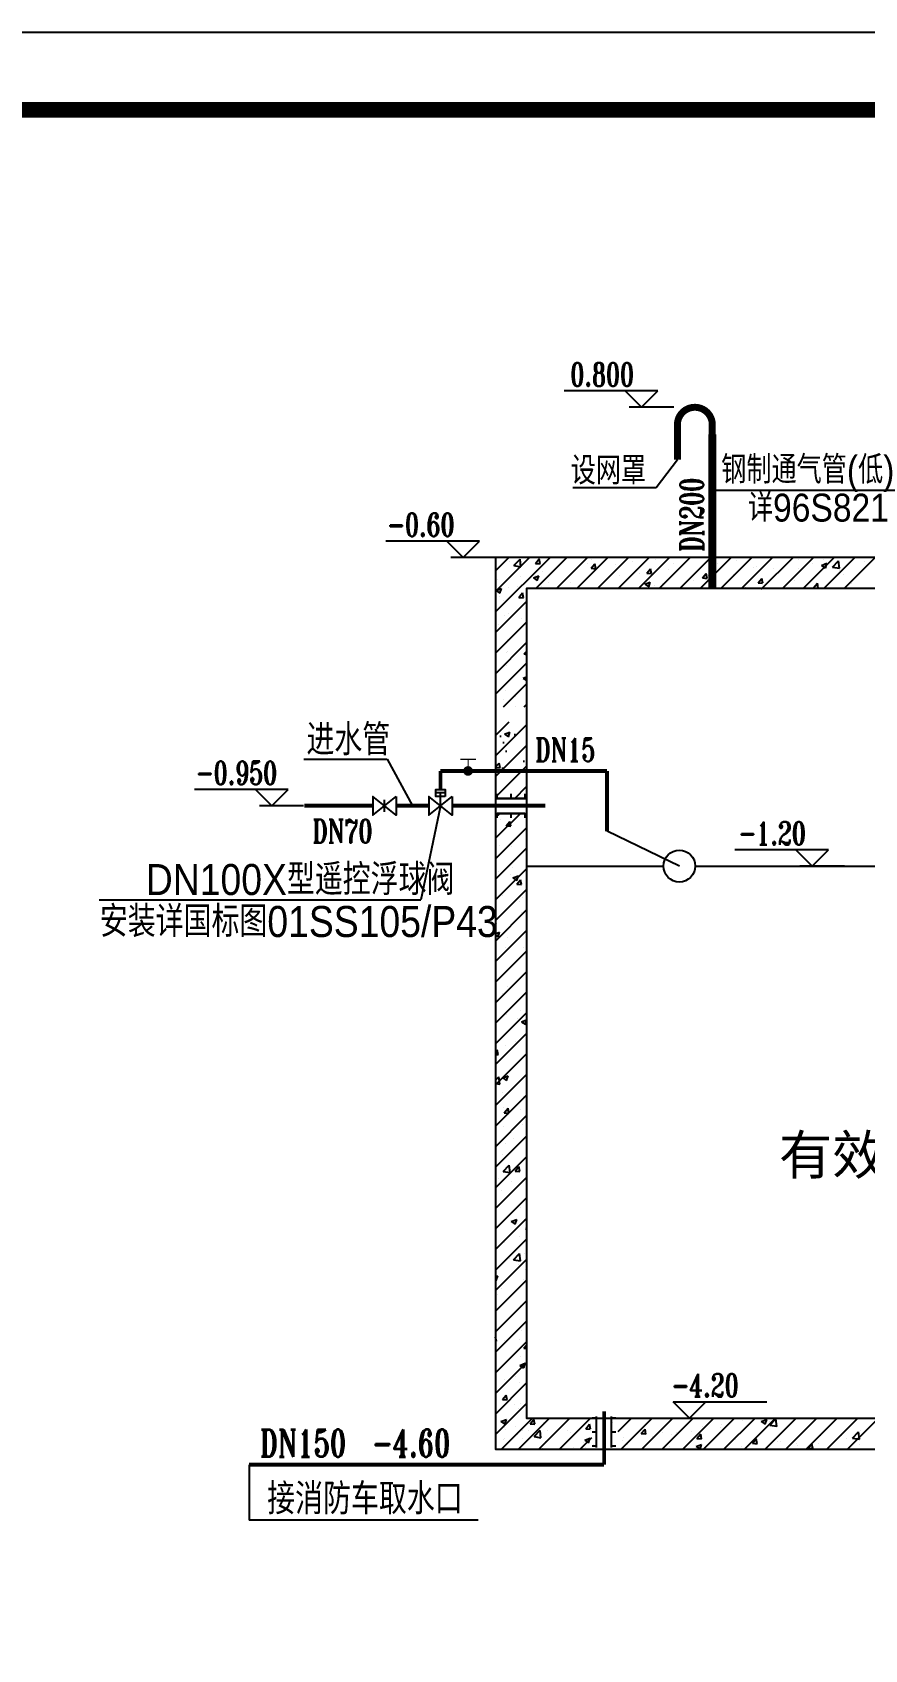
# Model space of a CAD drawing. Extents: x -1920 to 40080, y 2127 to 31827.
# Drawn here: x 13751 to 19117, y 21400 to 31827 of the extents above; entities that cross this region are included whole.
import ezdxf

# ---------------------------------------------------------------- set-up
doc = ezdxf.new("R2010")
doc.units = 0
doc.header["$LTSCALE"] = 1000
for name, color, linetype in [('-JJJ-DG', 3, 'Continuous'), ('0SJ给水', 3, 'Continuous'), ('0STXT标注', 3, 'Continuous'), ('0标高', 3, 'Continuous'), ('0管径', 2, 'Continuous'), ('0细线', 8, 'Continuous'), ('AXIS_EV', 4, 'Continuous'), ('PUB_TEXT', 7, 'Continuous'), ('WP_G', 3, 'Continuous'), ('WP_G_PJ', 7, 'Continuous'), ('建-图框', 4, 'Continuous'), ('普消', 6, 'Continuous')]:
    doc.layers.add(name, color=color, linetype=linetype)
doc.styles.add('ROMANT', font='romant.shx', dxfattribs={"width": 0.7, "height": 300})
doc.styles.get("Standard").update_dxf_attribs({"font": 'gbenor.shx', "bigfont": 'gbcbig.shx'})
doc.styles.add('TYDXXD', font='sltxt.shx', dxfattribs={"width": 0.8, "bigfont": 'hztxt.shx'})
doc.styles.add('黑体', font='simhei.ttf')
pattern_1 = [(45, (-283664.445, -140524.85), (-66.29126, 66.29126), [])]

# ---------------------------------------------------------------- blocks, each defined once
blk = doc.blocks.new('$VA003_1')
blk.add_line((0, -0.258), (0, 0.258))
blk.add_lwpolyline([(-0.5, 0.4), (-0.5, -0.4), (0.5, 0.4), (0.5, -0.4)], close=True)
at = {"width": 0.7, "flags": 1}
for tag, p in [('UNIT', (0, 0)), ('SPEC', (0, -0.002)), ('WHAT', (0, -0.003))]:
    blk.add_attdef(tag, p, '', height=0.001, dxfattribs=at)
blk = doc.blocks.new('$VA009_1')
blk.add_line((0, 0), (0, 0.553))
for points in [[(-0.199, 0.403), (0.201, 0.403), (0.201, 0.703), (-0.199, 0.703)], [(-0.5, 0.4), (-0.5, -0.4), (0.5, 0.4), (0.5, -0.4)]]:
    blk.add_lwpolyline(points, close=True)
blk.add_lwpolyline([(-0.199, 0.553), (0.201, 0.553)])
at = {"width": 0.7, "flags": 1}
for tag, p in [('UNIT', (0, 0)), ('SPEC', (0, -0.002)), ('WHAT', (0, -0.003))]:
    blk.add_attdef(tag, p, '', height=0.001, dxfattribs=at)
blk = doc.blocks.new('$VA001_1')
at = {"const_width": 15}
for points in [[(-100, 150), (100, 150)], [(0, 150), (0, 0)]]:
    blk.add_lwpolyline(points, dxfattribs=at)
at = {"const_width": 62.5}
blk.add_lwpolyline([(-31, 0, 1), (31, 0, 1)], format="xyb", close=True, dxfattribs=at)
at = {"width": 0.7, "flags": 1}
for tag in ['WHAT', 'SPEC', 'UNIT']:
    blk.add_attdef(tag, (58, 105), '', height=0.001, dxfattribs=at)

msp = doc.modelspace()

# ---------------------------------------------------------------- hatches: boundary and pattern name
h = msp.add_hatch()
h.set_pattern_fill('ANSI31', color=256, scale=750, style=0)
h.set_pattern_definition(pattern_1)
h.paths.add_polyline_path([(16937.7, 27381.5), (16737.7, 27381.5), (16737.7, 27065.4), (16937.7, 27065.4)])
h = msp.add_hatch()
h.set_pattern_fill('AR-CONC', color=256, scale=50, style=0)
h.set_pattern_definition([(50, (-283664.45, -140524.85), (358.6301, -31.37607), [37.5, -412.5]), (355, (-283664.45, -140524.85), (-69.37567, 376.09607), [30, -330]), (100.4514, (-283634.56, -140527.46), (289.2547, 344.71977), [31.8701, -350.57106]), (46.1842, (-283664.45, -140424.85), (533.6205, -82.7595), [56.25, -618.75]), (96.6356, (-283620, -140431.75), (467.33135, 487.0589), [47.80514, -525.8565]), (351.1842, (-283664.45, -140424.85), (467.331, 487.0593), [45, -495]), (21, (-283614.45, -140449.85), (298.45353, -201.30945), [37.5, -412.5]), (326, (-283614.45, -140449.85), (121.65767, 362.57502), [30, -330]), (71.4514, (-283589.57, -140466.62), (420.1113, 161.26525), [31.8701, -350.57106]), (37.5, (-283664.45, -140524.85), (6.07993, 166.446927), [0, -326, 0, -335, 0, -331.25]), (7.5, (-283664.45, -140524.85), (131.53477, 197.20586), [0, -191, 0, -318.5, 0, -126.25]), (327.5, (-283775.95, -140524.85), (266.91122, -11.277436), [0, -125, 0, -390, 0, -517.5]), (317.5, (-283825.95, -140524.85), (291.59308, 50.05249), [0, -162.5, 0, -259, 0, -367.5])])
h.paths.add_polyline_path([(16937.7, 27381.5), (16737.7, 27381.5), (16737.7, 27065.4), (16937.7, 27065.4)])
h = msp.add_hatch()
h.set_pattern_fill('ANSI31', color=256, scale=750, style=0)
h.set_pattern_definition(pattern_1)
h.paths.add_polyline_path([(16737.7, 27065.4), (16737.7, 26888.7), (16937.7, 26888.7), (16937.7, 27065.4)])

# ---------------------------------------------------------------- linework, layer by layer
at = {"layer": '-JJJ-DG', "color": 2, "const_width": 13.5}
for points in [[(16747.4, 26917.9), (16747.4, 26888.7)], [(16837.4, 26917.9), (16837.4, 26888.7)], [(16927.4, 26917.9), (16927.4, 26888.7)], [(16747.4, 26888.7), (16927.4, 26888.7)], [(16747.4, 26762.9), (16747.4, 26792.1)], [(16747.4, 26792.1), (16927.4, 26792.1)], [(16837.4, 26762.9), (16837.4, 26792.1)], [(16927.4, 26762.9), (16927.4, 26792.1)], [(17358.8, 22893), (17388, 22893)], [(17388, 22713), (17388, 22893)], [(17484.5, 22713), (17484.5, 22893)], [(17513.8, 22893), (17484.5, 22893)], [(17358.8, 22803), (17388, 22803)], [(17513.8, 22803), (17484.5, 22803)], [(17358.8, 22713), (17388, 22713)], [(17513.8, 22713), (17484.5, 22713)]]:
    msp.add_lwpolyline(points, dxfattribs=at)
for p, q in [((16737.7, 28355.5), (16823.6, 28441.3)), ((16737.7, 28222.9), (16956.2, 28441.3)), ((16737.7, 28090.3), (17088.8, 28441.3)), ((16830.2, 28414), (16830.2, 28414)), ((16856.2, 28389.3), (16895.2, 28429.9)), ((16856.2, 28389.3), (16900.7, 28382.4)), ((16900.8, 28382.2), (16895.3, 28429.7)), ((16895.6, 28384.8), (16895.6, 28384.8)), ((16995.4, 28403.5), (17019.5, 28432.2)), ((16995.4, 28403.5), (17025.3, 28400.9)), ((16997.1, 28241.3), (17197.1, 28441.3)), ((17025.4, 28400.6), (17019.6, 28432)), ((17020.8, 28401.3), (17020.8, 28401.3)), ((17039.7, 28436.5), (17039.7, 28436.5)), ((17086.6, 28439.4), (17086.6, 28439.4)), ((17129.7, 28241.3), (17329.7, 28441.3)), ((17262.2, 28241.3), (17462.2, 28441.3)), ((17333.4, 28401.7), (17333.4, 28401.7)), ((17353.5, 28428.1), (17353.5, 28428.1)), ((17354, 28372.1), (17378.1, 28400.8)), ((17354, 28372.1), (17383.9, 28369.5)), ((17384, 28369.3), (17378.2, 28400.6)), ((17394.8, 28241.3), (17594.8, 28441.3)), ((17509.6, 28395.2), (17509.6, 28395.2)), ((17527.4, 28241.3), (17727.4, 28441.3)), ((17620.4, 28416.8), (17620.4, 28416.8)), ((17660, 28241.3), (17860, 28441.3)), ((17712.6, 28340.7), (17736.7, 28369.5)), ((17742.7, 28337.9), (17736.9, 28369.2)), ((17766.4, 28430.4), (17766.4, 28430.4)), ((17792.6, 28241.3), (17992.6, 28441.3)), ((17853.1, 28363.7), (17853.1, 28363.7)), ((17887.3, 28405.6), (17887.3, 28405.6)), ((17925.2, 28241.3), (18125.2, 28441.3)), ((18057.7, 28241.3), (18257.7, 28441.3)), ((18120.4, 28430.6), (18148.4, 28441.3)), ((18120.4, 28430.6), (18145.3, 28413.8)), ((18145.4, 28413.6), (18154.7, 28441.3)), ((18154.2, 28394.3), (18154.2, 28394.3)), ((18168.8, 28405.3), (18168.8, 28405.3)), ((18190.3, 28241.3), (18390.3, 28441.3)), ((18294, 28421.8), (18294, 28421.8)), ((18322.9, 28241.3), (18522.9, 28441.3)), ((18399.1, 28376.9), (18399.1, 28376.9)), ((18421.1, 28383), (18421.1, 28383)), ((18455.5, 28241.3), (18655.5, 28441.3)), ((18529.3, 28368.7), (18529.3, 28368.7)), ((18582.6, 28438.9), (18582.6, 28438.9)), ((18588.1, 28241.3), (18788.1, 28441.3)), ((18688.1, 28371.7), (18688.1, 28371.7)), ((18690.7, 28427), (18690.7, 28427)), ((18720.7, 28241.3), (18920.7, 28441.3)), ((18781.8, 28400.7), (18781.8, 28400.7)), ((18839, 28390.6), (18874, 28404)), ((18839, 28390.6), (18863.8, 28373.8)), ((18849.5, 28427.6), (18849.5, 28427.6)), ((18853.2, 28241.3), (19053.2, 28441.3)), ((18864, 28373.5), (18874.1, 28403.8)), ((18910, 28379.8), (18949, 28420.4)), ((18910, 28379.8), (18954.5, 28372.9)), ((18954.6, 28372.7), (18949.1, 28420.2)), ((18985.8, 28241.3), (19185.8, 28441.3)), ((19041.5, 28438.2), (19041.5, 28438.2)), ((19116.5, 28416.3), (19116.5, 28416.3)), ((16740.7, 28290.5), (16740.7, 28290.5)), ((16750.2, 28301.6), (16750.2, 28301.6)), ((16895.5, 28320.1), (16895.5, 28320.1)), ((16981.7, 28309.4), (17016.7, 28322.8)), ((16981.7, 28309.4), (17006.6, 28292.6)), ((16997.4, 28325.7), (16997.4, 28325.7)), ((17006.7, 28292.4), (17016.9, 28322.6)), ((17041.8, 28351.7), (17041.8, 28351.7)), ((17080.8, 28282.7), (17080.8, 28282.7)), ((17222.7, 28280.7), (17222.7, 28280.7)), ((17250, 28357.7), (17250, 28357.7)), ((17538.5, 28322.3), (17538.5, 28322.3)), ((17663.7, 28338.8), (17663.7, 28338.8)), ((17700.3, 28269.3), (17735.3, 28282.8)), ((17700.3, 28269.3), (17725.2, 28252.6)), ((17712.6, 28340.7), (17742.5, 28338.1)), ((17725.3, 28252.3), (17735.4, 28282.5)), ((17760.3, 28264), (17760.3, 28264)), ((17815.9, 28276.8), (17815.9, 28276.8)), ((18012.8, 28296), (18012.8, 28296)), ((18071.3, 28309.4), (18095.4, 28338.1)), ((18071.3, 28309.4), (18101.2, 28306.7)), ((18101.3, 28306.5), (18095.5, 28337.9)), ((18107.5, 28326.9), (18107.5, 28326.9)), ((18272.5, 28333.4), (18272.5, 28333.4)), ((18429.9, 28278), (18454, 28306.7)), ((18429.9, 28278), (18459.8, 28275.4)), ((18459.9, 28275.1), (18454.1, 28306.5)), ((18667.6, 28291.1), (18667.6, 28291.1)), ((18788.5, 28246.6), (18812.6, 28275.3)), ((18792.8, 28307.6), (18792.8, 28307.6)), ((18818.5, 28243.8), (18812.8, 28275.1)), ((18955, 28360.5), (18955, 28360.5)), ((18982.1, 28332.5), (18982.1, 28332.5)), ((19035.4, 28271.7), (19035.4, 28271.7)), ((16737.7, 27957.7), (16937.7, 28157.7)), ((16739.8, 28228.2), (16774.8, 28241.6)), ((16739.8, 28228.2), (16764.6, 28211.4)), ((16764.1, 28187.6), (16764.1, 28187.6)), ((16764.8, 28211.2), (16774.9, 28241.4)), ((16787.7, 28161.2), (16787.7, 28161.2)), ((16824.1, 28247.5), (16824.1, 28247.5)), ((16881.7, 28252.4), (16881.7, 28252.4)), ((16886.9, 28184.3), (16911, 28213)), ((16886.9, 28184.3), (16916.8, 28181.7)), ((16889.2, 28204.1), (16889.2, 28204.1)), ((16916.9, 28181.4), (16911.1, 28212.8)), ((17033.4, 28255.8), (17033.4, 28255.8)), ((18351.8, 28249.5), (18351.8, 28249.5)), ((18450.2, 28241.3), (18453.9, 28242.7)), ((18453.6, 28241.3), (18454, 28242.5)), ((18788.5, 28246.6), (18818.4, 28244)), ((16798.1, 28064.6), (16798.1, 28064.6)), ((16818, 28081.1), (16818, 28081.1)), ((16907.5, 28051.4), (16907.5, 28051.4)), ((16737.7, 27825.1), (16937.7, 28025.1)), ((16757.7, 28006.9), (16757.7, 28006.9)), ((16903.5, 27997.4), (16903.5, 27997.4)), ((16737.7, 27692.5), (16937.7, 27892.5)), ((16811.9, 27914.6), (16811.9, 27914.6)), ((16737.7, 27560), (16937.7, 27760)), ((16805.9, 27748.2), (16805.9, 27748.2)), ((16806.9, 27826.3), (16806.9, 27826.3)), ((16815.5, 27834.6), (16815.5, 27834.6)), ((16922.5, 27819.5), (16937.7, 27835.4)), ((16922.5, 27819.5), (16937.7, 27817.2)), ((16916.5, 27664.3), (16937.7, 27672.4)), ((16916.5, 27664.3), (16937.7, 27650)), ((16786.2, 27528), (16786.2, 27528)), ((16788.4, 27478), (16937.7, 27627.4)), ((16799.8, 27581.7), (16799.8, 27581.7)), ((16868.2, 27543.6), (16868.2, 27543.6)), ((16868.2, 27481.8), (16868.2, 27481.8)), ((16921, 27478), (16937.7, 27494.8)), ((16737.7, 26888.7), (16937.7, 26888.7)), ((16737.7, 26792.1), (16937.7, 26792.1)), ((16737.7, 26764.5), (16765.4, 26792.1)), ((16737.7, 26631.9), (16898, 26792.1)), ((16737.7, 26499.3), (16937.7, 26699.3)), ((16769.4, 26749.5), (16769.4, 26749.5)), ((16805.7, 26711.3), (16829.8, 26740)), ((16805.7, 26711.3), (16835.6, 26708.7)), ((16835.8, 26708.4), (16830, 26739.8)), ((16838.8, 26768.6), (16838.8, 26768.6)), ((16904.5, 26785.1), (16904.5, 26785.1)), ((17922.9, 26452), (17456.6, 26676.6)), ((16737.7, 26366.7), (16937.7, 26566.7)), ((16741.4, 26513.1), (16741.4, 26513.1)), ((16763.3, 26583.1), (16763.3, 26583.1)), ((16803.9, 26560.1), (16803.9, 26560.1)), ((16840.9, 26578.7), (16840.9, 26578.7)), ((16737.7, 26234.1), (16937.7, 26434.1)), ((16757.2, 26416.6), (16757.2, 26416.6)), ((16834.5, 26398), (16834.5, 26398)), ((16846.8, 26445.9), (16846.8, 26445.9)), ((16850, 26375.3), (16885, 26388.7)), ((16875, 26358.3), (16885.2, 26388.5)), ((16737.7, 26101.6), (16937.7, 26301.6)), ((16850, 26375.3), (16874.9, 26358.5)), ((16875.1, 26335.2), (16899.2, 26363.9)), ((16875.1, 26335.2), (16905, 26332.6)), ((16905.1, 26332.3), (16899.3, 26363.7)), ((16751.1, 26250.2), (16751.1, 26250.2)), ((16783.3, 26261.7), (16783.3, 26261.7)), ((16892.3, 26225.7), (16892.3, 26225.7)), ((16908.8, 26247.6), (16908.8, 26247.6)), ((16737.7, 25969), (16937.7, 26169)), ((16745.1, 26083.7), (16745.1, 26083.7)), ((16903.1, 26151.9), (16903.1, 26151.9)), ((16737.7, 25836.4), (16937.7, 26036.4)), ((16737.7, 26016.3), (16763.4, 26026.1)), ((16737.7, 26006.4), (16753.2, 25995.9)), ((16753.4, 25995.7), (16763.5, 26025.9)), ((16760.8, 26028.5), (16760.8, 26028.5)), ((16811.5, 25992.1), (16811.5, 25992.1)), ((16737.7, 25703.8), (16937.7, 25903.8)), ((16739, 25917.3), (16739, 25917.3)), ((16802.4, 25926.9), (16802.4, 25926.9)), ((16916.9, 25925), (16916.9, 25925)), ((16737.7, 25571.2), (16937.7, 25771.2)), ((16813.5, 25675.7), (16813.5, 25675.7)), ((16737.7, 25438.6), (16937.7, 25638.6)), ((16781.8, 25628.6), (16781.8, 25628.6)), ((16737.7, 25306.1), (16937.7, 25506.1)), ((16807.2, 25494.9), (16807.2, 25494.9)), ((16881.5, 25471.2), (16881.5, 25471.2)), ((16901.6, 25518.8), (16901.6, 25518.8)), ((16905.2, 25448.8), (16937.7, 25461.3)), ((16905.2, 25448.8), (16930, 25432.1)), ((16930.2, 25431.8), (16937.7, 25454.3)), ((16737.7, 25173.5), (16937.7, 25373.5)), ((16737.7, 25253.9), (16748.7, 25267)), ((16737.7, 25040.9), (16937.7, 25240.9)), ((16737.7, 25237.1), (16754.5, 25235.6)), ((16754.6, 25235.4), (16748.8, 25266.7)), ((16801, 25293.8), (16801, 25293.8)), ((16865, 25322.7), (16865, 25322.7)), ((16782.1, 25217), (16782.1, 25217)), ((16737.7, 24908.3), (16937.7, 25108.3)), ((16737.7, 25071.3), (16759.3, 25093.8)), ((16737.7, 25050.5), (16764.8, 25046.3)), ((16764.9, 25046.1), (16759.4, 25093.6)), ((16783.5, 25086.3), (16818.5, 25099.7)), ((16783.5, 25086.3), (16808.4, 25069.5)), ((16808.5, 25069.2), (16818.6, 25099.5)), ((16737.7, 24775.7), (16937.7, 24975.7)), ((16780.3, 24995.4), (16780.3, 24995.4)), ((16917.7, 24969.8), (16917.7, 24969.8)), ((16737.7, 24643.1), (16937.7, 24843.1)), ((16790.1, 24894.4), (16790.1, 24894.4)), ((16794, 24862.2), (16818.1, 24890.9)), ((16794, 24862.2), (16823.9, 24859.5)), ((16824, 24859.3), (16818.2, 24890.7)), ((16900.1, 24885.7), (16900.1, 24885.7)), ((16786.2, 24772.6), (16786.2, 24772.6)), ((16911.3, 24789.1), (16911.3, 24789.1)), ((16737.7, 24510.6), (16937.7, 24710.6)), ((16799.5, 24660.6), (16799.5, 24660.6)), ((16852.1, 24696.1), (16852.1, 24696.1)), ((16737.7, 24378), (16937.7, 24578)), ((16779.8, 24591.9), (16779.8, 24591.9)), ((16786.6, 24483.4), (16825.6, 24523.9)), ((16831.2, 24476.2), (16825.7, 24523.7)), ((16863.4, 24486.1), (16887.5, 24514.8)), ((16893.4, 24483.2), (16887.6, 24514.6)), ((16737.7, 24245.4), (16937.7, 24445.4)), ((16754.8, 24440.6), (16754.8, 24440.6)), ((16786.6, 24483.4), (16831.1, 24476.5)), ((16837.6, 24419.6), (16837.6, 24419.6)), ((16863.4, 24486.1), (16893.2, 24483.5)), ((16737.7, 24112.8), (16937.7, 24312.8)), ((16778.8, 24362.3), (16778.8, 24362.3)), ((16860.2, 24373.5), (16860.2, 24373.5)), ((16898.6, 24252.5), (16898.6, 24252.5)), ((16934.9, 24288), (16934.9, 24288)), ((16737.7, 23980.2), (16937.7, 24180.2)), ((16838.6, 24159.8), (16873.7, 24173.2)), ((16838.6, 24159.8), (16863.5, 24143)), ((16863.6, 24142.8), (16873.8, 24173)), ((16922.2, 24175.2), (16922.2, 24175.2)), ((16928.8, 24121.6), (16928.8, 24121.6)), ((16932.7, 24110), (16937.7, 24115.9)), ((16932.7, 24110), (16937.7, 24109.5)), ((16737.7, 23847.6), (16937.7, 24047.6)), ((16798, 24027.5), (16798, 24027.5)), ((16890.3, 24066.8), (16890.3, 24066.8)), ((16737.7, 23715.1), (16937.7, 23915.1)), ((16824.8, 23919.7), (16824.8, 23919.7)), ((16852.9, 23913.5), (16891.9, 23954.1)), ((16852.9, 23913.5), (16897.4, 23906.6)), ((16884, 23886), (16884, 23886)), ((16897.5, 23906.4), (16892, 23953.9)), ((16922.7, 23955.1), (16922.7, 23955.1)), ((16737.7, 23805.2), (16752, 23810.7)), ((16737.7, 23783.2), (16741.9, 23780.4)), ((16737.7, 23582.5), (16937.7, 23782.5)), ((16742, 23780.2), (16752.1, 23810.4)), ((16758.8, 23869.6), (16758.8, 23869.6)), ((16916.7, 23788.7), (16916.7, 23788.7)), ((16930.3, 23852.5), (16930.3, 23852.5)), ((16752.4, 23688.8), (16752.4, 23688.8)), ((16777.4, 23729.1), (16777.4, 23729.1)), ((16737.7, 23449.9), (16937.7, 23649.9)), ((16897.2, 23619.4), (16897.2, 23619.4)), ((16910.6, 23622.2), (16910.6, 23622.2)), ((16737.7, 23317.3), (16937.7, 23517.3)), ((16810.3, 23516.6), (16810.3, 23516.6)), ((16742.9, 23386.3), (16737.7, 23414.2)), ((16737.7, 23387), (16742.7, 23386.5)), ((16737.7, 23184.7), (16937.7, 23384.7)), ((16796.5, 23394.3), (16796.5, 23394.3)), ((16894.9, 23398.8), (16894.9, 23398.8)), ((16904.5, 23455.8), (16904.5, 23455.8)), ((16919.2, 23343.7), (16937.7, 23363)), ((16737.7, 23052.2), (16937.7, 23252.2)), ((16898.4, 23289.3), (16898.4, 23289.3)), ((16919.2, 23343.7), (16937.7, 23340.9)), ((16863, 23163.7), (16863, 23163.7)), ((16893.8, 23233.3), (16928.8, 23246.8)), ((16893.8, 23233.3), (16918.7, 23216.6)), ((16918.8, 23216.3), (16928.9, 23246.5)), ((16737.7, 22919.6), (16937.7, 23119.6)), ((16775.9, 23096), (16775.9, 23096)), ((16795.4, 23144.6), (16795.4, 23144.6)), ((16892.3, 23122.9), (16892.3, 23122.9)), ((16737.7, 22787), (16937.7, 22987)), ((16782.2, 23013.1), (16806.3, 23041.8)), ((16782.2, 23013.1), (16812.1, 23010.4)), ((16812.2, 23010.2), (16806.5, 23041.5)), ((16856.6, 22983), (16856.6, 22983)), ((16886.3, 22956.4), (16886.3, 22956.4)), ((16895.7, 22986.2), (16895.7, 22986.2)), ((16772.1, 22870.8), (16807.1, 22884.2)), ((16772.1, 22870.8), (16797, 22854)), ((16776.3, 22693), (16976.3, 22893)), ((16797.1, 22853.7), (16807.3, 22884)), ((16869.2, 22837.5), (16869.2, 22837.5)), ((16884.6, 22693), (17084.6, 22893)), ((16960.1, 22856.2), (16984.2, 22884.9)), ((16960.1, 22856.2), (16990, 22853.6)), ((16965, 22877.8), (16965, 22877.8)), ((16990.1, 22853.3), (16984.4, 22884.7)), ((17017.2, 22693), (17217.2, 22893)), ((17049.3, 22865), (17049.3, 22865)), ((17058.6, 22862.5), (17058.6, 22862.5)), ((17149.8, 22693), (17349.8, 22893)), ((17318.8, 22824.8), (17342.9, 22853.5)), ((17318.8, 22824.8), (17342.9, 22853.5)), ((17348.8, 22821.9), (17343, 22853.3)), ((17388, 22703.2), (17388, 22903.2)), ((17484.5, 22703.2), (17484.5, 22903.2)), ((17491.9, 22863.3), (17491.9, 22863.3)), ((17528.1, 22806.2), (17614.9, 22893)), ((17528.1, 22806.2), (17614.9, 22893)), ((17547.5, 22693), (17747.5, 22893)), ((17680.1, 22693), (17880.1, 22893)), ((17812.7, 22693), (18012.7, 22893)), ((17945.2, 22693), (18145.2, 22893)), ((18071.9, 22840.7), (18071.9, 22840.7)), ((18077.8, 22693), (18277.8, 22893)), ((18194.9, 22853.6), (18194.9, 22853.6)), ((18210.4, 22693), (18410.4, 22893)), ((18328.6, 22875.9), (18328.6, 22875.9)), ((18343, 22693), (18543, 22893)), ((18451.2, 22871.8), (18486.2, 22885.3)), ((18451.2, 22871.8), (18476.1, 22855.1)), ((18475.6, 22693), (18675.6, 22893)), ((18476.2, 22854.8), (18486.4, 22885)), ((18503.4, 22872.8), (18503.4, 22872.8)), ((18505.7, 22847.2), (18544.6, 22887.8)), ((18505.7, 22847.2), (18550.1, 22840.3)), ((18550.3, 22840.1), (18544.7, 22887.5)), ((18608.2, 22693), (18808.2, 22893)), ((18628.6, 22889.3), (18628.6, 22889.3)), ((18740.7, 22693), (18940.7, 22893)), ((18873.3, 22693), (19073.3, 22893)), ((19005.9, 22693), (19205.9, 22893)), ((16789.7, 22754.3), (16789.7, 22754.3)), ((16795.1, 22761.2), (16795.1, 22761.2)), ((16796.8, 22832.9), (16796.8, 22832.9)), ((16803.5, 22821.9), (16803.5, 22821.9)), ((16880.2, 22790), (16880.2, 22790)), ((16908.7, 22763.2), (16908.7, 22763.2)), ((16914.4, 22810.7), (16914.4, 22810.7)), ((16951.2, 22810.2), (16951.2, 22810.2)), ((16985.5, 22773.9), (17024.4, 22814.5)), ((16985.5, 22773.9), (17030, 22767)), ((17030.1, 22766.8), (17024.6, 22814.3)), ((17056.6, 22743), (17056.6, 22743)), ((17070.4, 22810.7), (17070.4, 22810.7)), ((17200.3, 22813.2), (17200.3, 22813.2)), ((17218.1, 22798.9), (17218.1, 22798.9)), ((17282.3, 22693), (17357.8, 22768.5)), ((17282.3, 22693), (17357.8, 22768.5)), ((17302.9, 22736), (17302.9, 22736)), ((17302.9, 22736), (17302.9, 22736)), ((17312.6, 22750.6), (17347.6, 22764.1)), ((17312.6, 22750.6), (17347.6, 22764.1)), ((17312.6, 22750.6), (17337.4, 22733.8)), ((17312.6, 22750.6), (17337.4, 22733.8)), ((17318.8, 22824.8), (17348.6, 22822.2)), ((17318.8, 22824.8), (17348.6, 22822.2)), ((17323.5, 22731.7), (17323.5, 22731.7)), ((17323.5, 22731.7), (17323.5, 22731.7)), ((17337.6, 22733.6), (17347.7, 22763.8)), ((17485, 22787.6), (17485, 22787.6)), ((17557.3, 22748.2), (17557.3, 22748.2)), ((17557.3, 22748.2), (17557.3, 22748.2)), ((17559.6, 22771.2), (17559.6, 22771.2)), ((17559.6, 22771.2), (17559.6, 22771.2)), ((17611.7, 22753.5), (17611.7, 22753.5)), ((17611.7, 22753.5), (17611.7, 22753.5)), ((17677.4, 22793.4), (17701.5, 22822.2)), ((17677.4, 22793.4), (17701.5, 22822.2)), ((17677.4, 22793.4), (17707.3, 22790.8)), ((17677.4, 22793.4), (17707.3, 22790.8)), ((17707.4, 22790.6), (17701.6, 22821.9)), ((17707.4, 22790.6), (17701.6, 22821.9)), ((17751.9, 22776.3), (17751.9, 22776.3)), ((17812.2, 22803.2), (17812.2, 22803.2)), ((17873.1, 22789.8), (17873.1, 22789.8)), ((17903.3, 22803.5), (17903.3, 22803.5)), ((17998.3, 22806.3), (17998.3, 22806.3)), ((18018.8, 22765.1), (18018.8, 22765.1)), ((18036, 22762), (18060.1, 22790.8)), ((18036, 22762), (18065.9, 22759.4)), ((18066, 22759.2), (18060.2, 22790.5)), ((18187.7, 22831.2), (18187.7, 22831.2)), ((18285.7, 22753.8), (18285.7, 22753.8)), ((18394.6, 22730.7), (18418.7, 22759.4)), ((18394.6, 22730.7), (18424.5, 22728.1)), ((18424.7, 22727.8), (18418.9, 22759.2)), ((18552.6, 22742.5), (18552.6, 22742.5)), ((18575.1, 22741.5), (18575.1, 22741.5)), ((18819.6, 22731.2), (18819.6, 22731.2)), ((18834.8, 22779), (18834.8, 22779)), ((18969, 22778.7), (18969, 22778.7)), ((19002.2, 22758.6), (19002.2, 22758.6)), ((19039.3, 22764.4), (19078.2, 22805)), ((19039.3, 22764.4), (19083.8, 22757.5)), ((19083.9, 22757.3), (19078.4, 22804.8)), ((19091.5, 22814.2), (19091.5, 22814.2)), ((17043.2, 22698.5), (17043.2, 22698.5)), ((17242.8, 22706.8), (17242.8, 22706.8)), ((17242.8, 22706.8), (17242.8, 22706.8)), ((17320.1, 22703.4), (17320.1, 22703.4)), ((17320.1, 22703.4), (17320.1, 22703.4)), ((17368, 22723.3), (17368, 22723.3)), ((17590.4, 22720.5), (17590.4, 22720.5)), ((17590.4, 22720.5), (17590.4, 22720.5)), ((17857.3, 22709.2), (17857.3, 22709.2)), ((18031.1, 22710.6), (18066.1, 22724)), ((18031.1, 22710.6), (18056, 22693.8)), ((18056.1, 22693.6), (18066.3, 22723.8)), ((18124.2, 22697.9), (18124.2, 22697.9)), ((18322.5, 22709.5), (18322.5, 22709.5)), ((18677.4, 22728.7), (18677.4, 22728.7)), ((18686.4, 22717), (18686.4, 22717)), ((18753.3, 22699.3), (18777.4, 22728)), ((18753.3, 22699.3), (18783.2, 22696.7)), ((18783.3, 22696.4), (18777.5, 22727.8)), ((19086.5, 22719.9), (19086.5, 22719.9))]:
    msp.add_line(p, q)
at = {"const_width": 45}
msp.add_lwpolyline([(17910.1, 29072.4), (17910.1, 29297.4, -1), (18135.1, 29297.4), (18135.1, 28934.6)], format="xyb", dxfattribs=at)
msp.add_circle((17922.9, 26452), 102.6)
at = {"layer": '0SJ给水', "const_width": 25}
for points in [[(17437.7, 22936.2), (17437.7, 22593)], [(17437.7, 22593), (15148, 22593)]]:
    msp.add_lwpolyline(points, dxfattribs=at)
at = {"layer": '0STXT标注', "color": 9}
for p, q in [((17772.8, 28893.7), (17910.1, 29072.4)), ((17236, 28893.7), (17772.8, 28893.7)), ((19402.5, 28873.4), (18135.1, 28873.4)), ((15502.4, 27140.5), (16037.8, 27140.5)), ((16037.8, 27140.5), (16201.7, 26841.2)), ((16382.5, 26841.2), (16255.3, 26235.4)), ((14182.6, 26235.4), (16255.3, 26235.4))]:
    msp.add_line(p, q, dxfattribs=at)
at = {"layer": '0标高', "color": 2, "linetype": 'Continuous'}
for p, q in [((17784.2, 29515.2, 0), (17179.8, 29515.2, 0)), ((17678.9, 29409.9, 0), (17573.5, 29515.2, 0)), ((17678.9, 29409.9, 0), (17784.2, 29515.2, 0)), ((16634.7, 28546.7, 0), (16030.3, 28546.7, 0)), ((16529.4, 28441.4, 0), (16424, 28546.7, 0)), ((16529.4, 28441.4, 0), (16634.7, 28546.7, 0)), ((15400.6, 26946.5, 0), (14796.2, 26946.5, 0)), ((15295.3, 26841.2, 0), (15189.9, 26946.5, 0)), ((15295.3, 26841.2, 0), (15400.6, 26946.5, 0)), ((18884, 26557.4, 0), (18279.6, 26557.4, 0)), ((18778.6, 26452, 0), (18673.3, 26557.4, 0)), ((18778.6, 26452, 0), (18884, 26557.4, 0)), ((17988.6, 22893, 0), (17883.2, 22998.3, 0)), ((17883.2, 22998.3, 0), (18487.6, 22998.3, 0)), ((17988.6, 22893, 0), (18093.9, 22998.3, 0))]:
    msp.add_line(p, q, dxfattribs=at)
at = {"layer": '0标高', "color": 9}
for p, q in [((17887.2, 29409.9), (17599.1, 29409.9, 0)), ((16737.7, 28441.3), (16449.6, 28441.3, 0)), ((15498.2, 26841.2), (15215.5, 26841.2, 0)), ((18987, 26452, 0), (18698.9, 26452)), ((17780.2, 22893), (18068.3, 22893, 0))]:
    msp.add_line(p, q, dxfattribs=at)
at = {"layer": '0细线'}
for p, q in [((16937.7, 26452), (17820.3, 26452)), ((18025.6, 26452), (22760.2, 26452))]:
    msp.add_line(p, q, dxfattribs=at)
at = {"layer": 'AXIS_EV'}
for points in [[(22960.2, 28441.3), (16737.7, 28441.3), (16737.7, 22693), (20748.8, 22693), (21644.7, 21695.1)], [(22760.2, 28241.3), (16937.7, 28241.3), (16937.7, 22893), (20864.2, 22893), (21760.2, 21895.1)]]:
    msp.add_lwpolyline(points, dxfattribs=at)
at = {"layer": 'WP_G'}
for points, const_width in [([(18135.1, 28241.3), (18135.1, 29234.6)], 50), ([(16382.3, 26946.6), (16382.3, 27065.4)], 25), ([(16382.3, 27065.4), (17456.6, 27065.4)], 25), ([(17456.6, 27065.4), (17456.6, 26676.6)], 25), ([(15945.9, 26841.2), (15503.6, 26841.2)], 25), ([(16307.5, 26841.2), (16095.9, 26841.2)], 25), ([(17058.9, 26841.2), (16457.5, 26841.2)], 25)]:
    msp.add_lwpolyline(points, dxfattribs=dict(at, const_width=const_width))
at = {"layer": '建-图框'}
msp.add_lwpolyline([(-1919.5, 2127.2), (40080.5, 2127.2), (40080.5, 31827.2), (-1919.5, 31827.2)], close=True, dxfattribs=at)
at = {"layer": '建-图框', "const_width": 100}
msp.add_lwpolyline([(580.5, 2627.2), (39580.5, 2627.2), (39580.5, 31327.2), (580.5, 31327.2)], close=True, dxfattribs=at)
at = {"layer": '普消', "color": 9}
for p in [(15148, 22593), (16624.8, 22235.1, 0)]:
    msp.add_line(p, (15148, 22235.1, 0), dxfattribs=at)

# ---------------------------------------------------------------- block references
at = {"layer": 'WP_G_PJ'}
for name, p, xscale, yscale, zscale in [('$VA001_1', (16560.4, 27065.4), 0.5, 0.5, 0.5), ('$VA003_1', (16020.9, 26841.2), -150, 150, 150), ('$VA009_1', (16382.5, 26841.2), -150, 150, 150)]:
    msp.add_blockref(name, p, dxfattribs=dict(at, xscale=xscale, yscale=yscale, zscale=zscale))

# ---------------------------------------------------------------- texts
at = {"layer": '0STXT标注', "color": 60, "style": 'TYDXXD', "width": 0.9}
for s, height, p in [('设网罩', 180, (17222.3, 28912.1)), ('钢制通气管(低)', 180, (18192.8, 28917.6)), ('详96S821', 180, (18364.8, 28673.1)), ('进水管', 200, (15518.2, 27166.3)), ('DN100X型遥控浮球阀', 200, (14482.5, 26265.5)), ('安装详国标图01SS105/P43', 200, (14186.1, 25994.8)), ('接消防车取水口', 200, (15265.4, 22272.8, 0))]:
    msp.add_text(s, height=height, dxfattribs=at).set_placement(p)
at = {"layer": '0标高', "color": 2, "linetype": 'Continuous', "style": 'ROMANT', "width": 0.7}
for s, rotation, p in [('0.800', 0.00001, (17220.3, 29546.3, 0)), ('-0.60', 0.00001, (16040.7, 28577.7, 0)), ('-0.950', 0.00001, (14807.1, 26977.6, 0)), ('-1.20', 0.00001, (18306, 26588.4, 0)), ('-4.20', 359.99999, (17873.4, 23029.4, 0))]:
    msp.add_text(s, height=150, rotation=rotation, dxfattribs=at).set_placement(p)
at = {"layer": '0管径', "color": 3, "linetype": 'Continuous', "style": 'ROMANT', "width": 0.7}
for s, height, rotation, p in [('DN200', 150, 89.99999, (18077.8, 28477.9, 0)), ('DN15', 150, 359.99999, (16993.5, 27127.2, 0)), ('DN70', 150, 359.99999, (15556.7, 26602.1, 0)), ('DN150  -4.60', 175, 0, (15217.6, 22644.2, 0))]:
    msp.add_text(s, height=height, rotation=rotation, dxfattribs=at).set_placement(p)
at = {"layer": 'PUB_TEXT', "style": '黑体'}
msp.add_text('有效容积270m', height=252.06, dxfattribs=at).set_placement((18564.6, 24464.1, 0))

doc.saveas('drawing.dxf')
